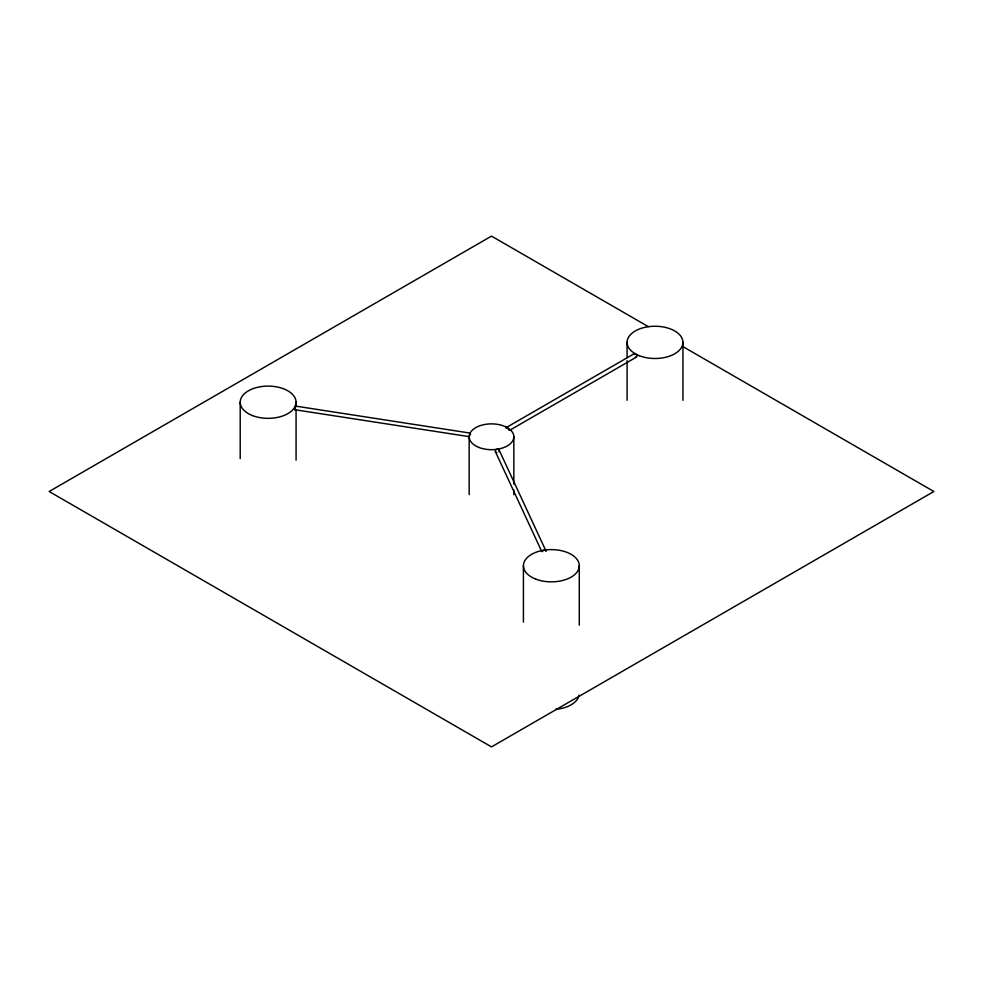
<?xml version="1.0" encoding="UTF-8"?>
<svg xmlns="http://www.w3.org/2000/svg" width="983" height="983" viewBox="0 0 983 983"><rect width="100%" height="100%" fill="white"/><g stroke="black" fill="none" stroke-linecap="round" stroke-linejoin="round"><path stroke-width="1.47" d="M627.08 400.314L627.08 360.663M627.08 357.615L627.08 342.367M469.481 435.985L470.501 433.54M295.367 408.891L295.084 409.764L468.842 436.587M295.33 406.065L294.593 409.825M506.245 427.568L634.268 353.659M509.599 430.333L636.308 357.173M295.453 406.077L470.341 433.122M648.252 326.614L491.5 236.117L49.15 491.5L491.5 746.883L933.85 491.5L682.792 346.544M499.081 449.931L545.946 550.935M495.444 451.762L541.682 551.377M682.939 342.367L682.939 400.314M579.282 565.729L579.282 625.188M523.423 565.729L523.423 622.141M513.839 436.771L513.839 484.041M513.839 490.136L513.839 494.707M469.161 436.771L469.161 494.707M296.067 402.219L296.067 406.79M296.067 409.837L296.067 460.155M240.208 402.219L240.208 458.631M633.765 354.408A2.027 1.266 55.9 0 1 635.436 353.831A2.027 1.266 55.9 0 1 636.837 356.227A2.027 1.266 55.9 0 1 635.337 357.099M505.999 428.183A2.027 1.044 64.7 0 1 507.228 427.642A2.027 1.044 64.7 0 1 508.518 429.866M542.297 551.709A2.027 1.561 -31.2 0 1 546.007 551.131M496.906 452.536A2.027 1.634 -15.8 0 1 495.371 450.521A2.027 1.634 -15.8 0 1 498.16 449.292A2.027 1.634 -15.8 0 1 498.934 451.639M579.122 695.092A27.929 16.121 0 0 1 555.579 709.357M639.355 355.723A27.929 16.121 0 0 0 682.866 343.522A27.929 16.121 0 0 0 642.808 327.867A27.929 16.121 0 0 0 639.355 355.723M478.979 447.462A22.339 12.902 0 0 0 513.79 437.693A22.339 12.902 0 0 0 481.744 425.172A22.339 12.902 0 0 0 478.979 447.462M535.698 579.085A27.929 16.121 0 0 0 579.208 566.884A27.929 16.121 0 0 0 539.151 551.23A27.929 16.121 0 0 0 535.698 579.085M252.484 415.576A27.929 16.121 0 0 0 295.994 403.374A27.929 16.121 0 0 0 255.936 387.72A27.929 16.121 0 0 0 252.484 415.576"/></g></svg>
